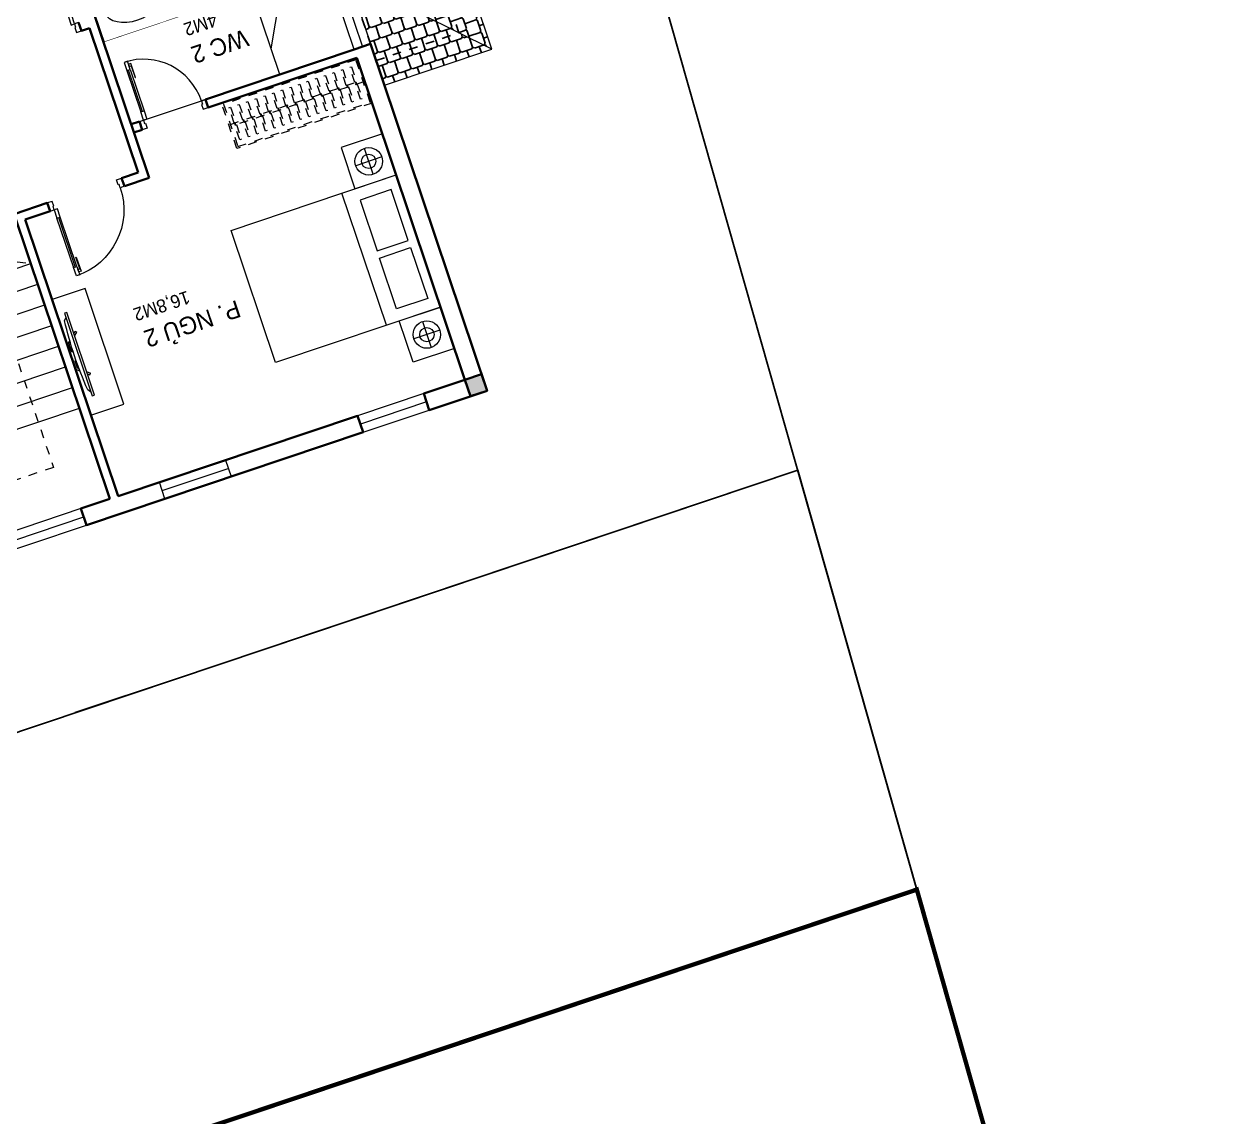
# Model space of a CAD drawing. Header units: metres. Extents: x 568332 to 569219, y 2065964 to 2066430.
# Drawn here: x 568496.64 to 568510.47, y 2066022.14 to 2066034.68 of the extents above; entities that cross this region are included whole.
import ezdxf

# ---------------------------------------------------------------- set-up
doc = ezdxf.new("R2010")
doc.units = ezdxf.units.M
for name, pattern in [('$AUDIT_BAD_LTYPE2', [0]), ('CENTER', [2, 1.25, -0.25, 0.25, -0.25]), ('HIDDEN', [0.375, 0.25, -0.125]), ('HIDDEN2', [0.1875, 0.125, -0.0625]), ('X-5M-G-MB PHONGNGU$0$HIDDEN2', [0.1875, 0.125, -0.0625])]:
    doc.linetypes.add(name, pattern=pattern)
doc.layers.get('0').update_dxf_attribs({"linetype": 'CONTINUOUS'})
doc.layers.get('DEFPOINTS').update_dxf_attribs({"linetype": 'CONTINUOUS'})
for name, color, linetype, lineweight in [('-CONCRETE', 1, 'CONTINUOUS', 35), ('-DOOR', 137, 'CONTINUOUS', 9), ('-FURNITURE', 46, 'CONTINUOUS', 9), ('-KH', 143, 'CONTINUOUS', 13), ('-LINE1', 7, 'CONTINUOUS', 18), ('-STEEL1', 1, 'CONTINUOUS', 35), ('-WALL', 4, 'CONTINUOUS', 35), ('A-NET THAY', 125, 'CONTINUOUS', 18), ('TEXT25', 2, 'CONTINUOUS', 13)]:
    doc.layers.add(name, color=color, linetype=linetype, lineweight=lineweight)
for name, color, linetype in [('-RANH GIOI LO DAT', 12, 'CONTINUOUS'), ('13. NET HATCH', 252, 'CONTINUOUS'), ('ChiaLo', 128, 'CENTER'), ('ViaHeS', 32, 'CONTINUOUS')]:
    doc.layers.add(name, color=color, linetype=linetype)
doc.styles.add('SVN_AVO_thuong', font='')
doc.styles.add('T1', font='', dxfattribs={"height": 200})
doc.styles.get('SVN_AVO_thuong').set_extended_font_data('SVN-Avo')
doc.styles.get('T1').set_extended_font_data('VNgeometric Light')

# ---------------------------------------------------------------- blocks, each defined once
blk = doc.blocks.new('M5-T3')
at = {"layer": '-RANH GIOI LO DAT', "linetype": 'HIDDEN', "ltscale": 10, "const_width": 50}
blk.add_lwpolyline([(204368.8479573731, -18716.26328133042), (194715.3211000395, -18716.26328133042), (194715.3211000345, -38716.26328131925), (196424.3200196228, -38716.26328106011), (203754.5367562266, -31724.05641189644)], close=True, dxfattribs=at)
blk = doc.blocks.new('Sink_Cicle')
blk.add_lwpolyline([(17.49999987077899, -50.00226151314564), (-17.49999987077899, -49.99773848685436), (-17.51615354442038, -252.2967581441626), (17.48384613892995, -252.3012811850058)], close=True)
blk.add_circle((0, -300), 17.5)
at = {"layer": 'DEFPOINTS'}
blk.add_line((0, -100), (0, 0), dxfattribs=at)
blk.add_wipeout([(17.499999870775355, -50.00226151314928), (-17.49999987078263, -49.99773848685436), (-17.516153544427652, -252.29675814416623), (17.48384613892631, -252.3012811850058)])
at = {"layer": '-FURNITURE', "linetype": 'Continuous'}
blk.add_ellipse((0, -300), major_axis=(-325, 0), ratio=0.5846153846153846, dxfattribs=at)
blk.add_line((-17.51421511289664, -237.2967582757119), (17.48578462866135, -237.3012813020032))
blk = doc.blocks.new('*U146')
at = {"ltscale": 300}
blk.add_lwpolyline([(0, 0), (899.9999999999891, 0), (899.9999999999891, -600), (0, -600)], close=True, dxfattribs=at)
blk.add_wipeout([(0, 7.503331289626658e-12), (899.9999999999789, 7.503331289626658e-12), (899.9999999999789, -599.9999999999998), (0, -599.9999999999998)], dxfattribs=at)
blk.add_blockref('Sink_Cicle', (449.9999999999945, 0), dxfattribs=at)
blk = doc.blocks.new('XR.MB.LM123$0$tvi 1')
blk.add_lwpolyline([(28.54445810673496, -2.291926648467779e-10), (28.54445810673496, -999.9999999999964), (-7.275957614183426e-12, -1000), (0, 0)], close=True)
for points in [[(28.54445810680045, -50.31958968611434), (52.37372755713295, -80.86315460130209)], [(-24.09820395050338, -235.5599978379832), (-39.09879504836863, -251.7939635238108)], [(0, -284.7849796677438), (-39.09879504836863, -251.7939635238108)], [(0, -255.9952397129928), (-24.09820395050338, -235.5599978379832)], [(69.66229681991535, -315.0836646851385), (111.1934016081432, -350.2927865858655), (111.193401608034, -649.712917566063), (69.68611289083492, -684.9110379843005)], [(89.09002233762294, -445.7449799550195), (89.09002233762294, -359.9578938602899), (70.91298945683957, -344.6203678706661)], [(89.09002233762294, -445.7449799550195), (73.49991829216015, -445.7449799550232)], [(89.09002233768115, -554.2550200447404), (89.09002233773936, -640.0421061392371), (70.91298945678864, -655.3796321293303)], [(89.09002233768115, -554.2550200447404), (73.49991829216015, -554.2550200447404)], [(0, -715.2150203320198), (-39.09879504836863, -748.2060364759491)], [(-24.09820395050338, -764.4400021620095), (-39.09879504836863, -748.2060364759491)], [(0, -744.004760287), (-24.09820395050338, -764.4400021620095)], [(28.54445810674224, -949.680410313882), (52.37372755713295, -919.1368453984578)]]:
    blk.add_lwpolyline(points)
blk.add_arc((-4025.16618952866, -499.9999999999964), 4099.025185406737, 354.1310878512652, 5.868912148527433)
blk = doc.blocks.new('G1600')
for p, q in [((137477.0741823114, -212827.2147267315), (139077.0741823114, -212827.2147267327)), ((137227.6935681712, -213391.7193460799), (137227.6935681718, -213076.8871672568)), ((139326.4547964507, -213391.7193460799), (139326.4547964501, -213076.8871672568)), ((137385.1096575831, -213234.3032566686), (137070.2774787599, -213234.3032566681)), ((139169.0387070388, -213234.3032566686), (139483.870885862, -213234.3032566681))]:
    blk.add_line(p, q)
blk.add_lwpolyline([(137477.074182311, -213484.2147267315), (137477.0741823123, -211484.2147267315), (139077.0741823123, -211484.2147267327), (139077.074182311, -213484.2147267327), (137477.074182311, -213484.2147267315)])
for points in [[(136977.074182316, -213484.2147267311), (136977.0741823163, -212984.3917867657), (137477.0741823113, -212984.3917867661), (137477.074182311, -213484.2147267315)], [(137617.074182311, -213375.2147267316), (137617.0741823112, -212998.7147267316), (138234.5741823112, -212998.714726732), (138234.574182311, -213375.214726732)], [(138937.074182311, -213375.2147267325), (138937.0741823112, -212998.7147267325), (138319.5741823112, -212998.7147267321), (138319.574182311, -213375.2147267321)], [(139577.0741823059, -213484.2147267331), (139577.0741823062, -212984.3917867677), (139077.0741823113, -212984.3917867673), (139077.074182311, -213484.2147267327)]]:
    blk.add_lwpolyline(points, close=True)
for centre, radius in [((137227.6935681715, -213234.3032566684), 157.4160894116067), ((139326.4547964504, -213234.3032566684), 157.4160894116067), ((137227.6935681715, -213234.3032566684), 82.41608941160666), ((139326.4547964504, -213234.3032566684), 82.41608941160666)]:
    blk.add_circle(centre, radius)
blk = doc.blocks.new('*U201')
at = {"linetype": 'X-5M-G-MB PHONGNGU$0$HIDDEN2'}
for points in [[(0, 600.0000000004657), (0, 0), (1787.34964504604, -6.190213249113509e-10), (1787.34964504604, 599.9999999998466)], [(1767.34964504604, 579.9996613717733), (1767.34964504604, 19.99966137177342), (20, 20.00000000046566), (20, 580.0000000004657)], [(1767.34964504604, 286.6991212948555), (1767.34964504604, 313.0991212947623), (20, 313.0991212953813), (19.99999859370291, 286.6991212952417)], [(113.7817614636733, 319.1750910408318), (109.4317788550979, 319.1750910408318), (109.4317788550979, 280.441767644881), (113.7817614636733, 280.441767644881)], [(227.7817614636733, 319.1750910407849), (223.4317788550979, 319.1750910407849), (223.4317788550979, 280.4417676448341), (227.7817614636733, 280.4417676448341)], [(341.7817614636733, 319.175091040738), (337.4317788550979, 319.175091040738), (337.4317788550979, 280.4417676447872), (341.7817614636733, 280.4417676447872)], [(455.7817614636733, 319.1750910406911), (451.4317788550979, 319.1750910406911), (451.4317788550979, 280.4417676447403), (455.7817614636733, 280.4417676447403)], [(569.7817614636733, 319.1750910406442), (565.431778855098, 319.1750910406442), (565.431778855098, 280.4417676446934), (569.7817614636733, 280.4417676446934)], [(683.7817614636733, 319.1750910405973), (679.431778855098, 319.1750910405973), (679.431778855098, 280.4417676446465), (683.7817614636733, 280.4417676446465)], [(797.7817614636733, 319.1750910405504), (793.431778855098, 319.1750910405504), (793.431778855098, 280.4417676445996), (797.7817614636733, 280.4417676445996)], [(911.7817614636733, 319.1750910405035), (907.431778855098, 319.1750910405035), (907.431778855098, 280.4417676445527), (911.7817614636733, 280.4417676445527)], [(1025.781761463673, 319.1750910404566), (1021.431778855098, 319.1750910404566), (1021.431778855098, 280.4417676445057), (1025.781761463673, 280.4417676445057)], [(1139.781761463673, 319.1750910404097), (1135.431778855098, 319.1750910404097), (1135.431778855098, 280.4417676444588), (1139.781761463673, 280.4417676444588)], [(1253.781761463673, 319.1750910403628), (1249.431778855098, 319.1750910403628), (1249.431778855098, 280.4417676444119), (1253.781761463673, 280.4417676444119)], [(1367.781761463673, 319.1750910403159), (1363.431778855098, 319.1750910403159), (1363.431778855098, 280.441767644365), (1367.781761463673, 280.441767644365)], [(1481.781761463673, 319.175091040269), (1477.431778855098, 319.175091040269), (1477.431778855098, 280.4417676443181), (1481.781761463673, 280.4417676443181)], [(1595.781761463673, 319.175091040222), (1591.431778855098, 319.175091040222), (1591.431778855098, 280.4417676442712), (1595.781761463673, 280.4417676442712)], [(1709.781761463673, 319.1750910401751), (1705.431778855098, 319.1750910401751), (1705.431778855098, 280.4417676442243), (1709.781761463673, 280.4417676442243)]]:
    blk.add_lwpolyline(points, close=True, dxfattribs=at)
for points in [[(122.2409142897814, 313.1103512093413), (122.2409142897814, 515.2497102723445), (100.1765458012815, 515.2497102723445), (100.1765458012815, 313.1103512093413)], [(236.2409142897814, 313.1103512092944), (236.2409142897814, 515.2497102722975), (214.1765458012815, 515.2497102722975), (214.1765458012815, 313.1103512092944)], [(350.2409142897814, 313.1103512092475), (350.2409142897814, 515.2497102722507), (328.1765458012815, 515.2497102722507), (328.1765458012815, 313.1103512092475)], [(464.2409142897814, 313.1103512092006), (464.2409142897814, 515.2497102722037), (442.1765458012815, 515.2497102722037), (442.1765458012815, 313.1103512092006)], [(578.2409142897814, 313.1103512091537), (578.2409142897814, 515.2497102721569), (556.1765458012815, 515.2497102721569), (556.1765458012815, 313.1103512091537)], [(692.2409142897814, 313.1103512091068), (692.2409142897814, 515.24971027211), (670.1765458012815, 515.24971027211), (670.1765458012815, 313.1103512091068)], [(806.2409142897814, 313.1103512090599), (806.2409142897814, 515.249710272063), (784.1765458012815, 515.249710272063), (784.1765458012815, 313.1103512090599)], [(920.2409142897814, 313.110351209013), (920.2409142897814, 515.2497102720162), (898.1765458012815, 515.2497102720162), (898.1765458012815, 313.110351209013)], [(1034.240914289781, 313.1103512089661), (1034.240914289781, 515.2497102719692), (1012.176545801281, 515.2497102719692), (1012.176545801281, 313.1103512089661)], [(1148.240914289781, 313.1103512089192), (1148.240914289781, 515.2497102719224), (1126.176545801281, 515.2497102719224), (1126.176545801281, 313.1103512089192)], [(1262.240914289781, 313.1103512088723), (1262.240914289781, 515.2497102718754), (1240.176545801281, 515.2497102718754), (1240.176545801281, 313.1103512088723)], [(1376.240914289781, 313.1103512088254), (1376.240914289781, 515.2497102718285), (1354.176545801281, 515.2497102718285), (1354.176545801281, 313.1103512088254)], [(1490.240914289781, 313.1103512087785), (1490.240914289781, 515.2497102717816), (1468.176545801281, 515.2497102717816), (1468.176545801281, 313.1103512087785)], [(1604.240914289781, 313.1103512087315), (1604.240914289781, 515.2497102717347), (1582.176545801281, 515.2497102717347), (1582.176545801281, 313.1103512087315)], [(1718.240914289781, 313.1103512086846), (1718.240914289781, 515.2497102716878), (1696.176545801281, 515.2497102716878), (1696.176545801281, 313.1103512086846)], [(100.1765458012815, 286.7103512094345), (100.1765458012815, 92.0852110228024), (122.2409142897814, 92.0852110228024), (122.2409142897814, 286.7103512094345)], [(214.1765458012815, 286.7103512093876), (214.1765458012815, 92.08521102275549), (236.2409142897814, 92.08521102275549), (236.2409142897814, 286.7103512093876)], [(328.1765458012815, 286.7103512093407), (328.1765458012815, 92.08521102270858), (350.2409142897814, 92.08521102270858), (350.2409142897814, 286.7103512093407)], [(442.1765458012815, 286.7103512092938), (442.1765458012815, 92.08521102266168), (464.2409142897814, 92.08521102266168), (464.2409142897814, 286.7103512092938)], [(556.1765458012815, 286.7103512092469), (556.1765458012815, 92.08521102261477), (578.2409142897814, 92.08521102261477), (578.2409142897814, 286.7103512092469)], [(670.1765458012815, 286.7103512092), (670.1765458012815, 92.08521102256786), (692.2409142897814, 92.08521102256786), (692.2409142897814, 286.7103512092)], [(784.1765458012815, 286.7103512091531), (784.1765458012815, 92.08521102252095), (806.2409142897814, 92.08521102252095), (806.2409142897814, 286.7103512091531)], [(898.1765458012815, 286.7103512091062), (898.1765458012815, 92.08521102247404), (920.2409142897814, 92.08521102247404), (920.2409142897814, 286.7103512091062)], [(1012.176545801281, 286.7103512090592), (1012.176545801281, 92.08521102242715), (1034.240914289781, 92.08521102242715), (1034.240914289781, 286.7103512090592)], [(1126.176545801281, 286.7103512090123), (1126.176545801281, 92.08521102238024), (1148.240914289781, 92.08521102238024), (1148.240914289781, 286.7103512090123)], [(1240.176545801281, 286.7103512089654), (1240.176545801281, 92.08521102233333), (1262.240914289781, 92.08521102233333), (1262.240914289781, 286.7103512089654)], [(1354.176545801281, 286.7103512089186), (1354.176545801281, 92.08521102228642), (1376.240914289781, 92.08521102228642), (1376.240914289781, 286.7103512089186)], [(1468.176545801281, 286.7103512088717), (1468.176545801281, 92.0852110222395), (1490.240914289781, 92.0852110222395), (1490.240914289781, 286.7103512088717)], [(1582.176545801281, 286.7103512088247), (1582.176545801281, 92.0852110221926), (1604.240914289781, 92.0852110221926), (1604.240914289781, 286.7103512088247)], [(1696.176545801281, 286.7103512087778), (1696.176545801281, 92.0852110221457), (1718.240914289781, 92.0852110221457), (1718.240914289781, 286.7103512087778)]]:
    blk.add_lwpolyline(points, dxfattribs=at)
blk = doc.blocks.new('A$C4D045CFB')
at = {"layer": '13. NET HATCH'}
h = blk.add_hatch(dxfattribs=at)
h.set_pattern_fill('MAIGO-12', color=256, scale=300, angle=180)
h.set_pattern_definition([(180, (-90, 1.102182119232618e-14), (-75.00000000000001, -150), [120, -30, 120, -30]), (270, (-75, -14.99999999999999), (74.99999999999997, -150), [135, -165]), (225, (-60, 7.34788079488412e-15), (-75.00000000142688, -150.0000000028537), [21.213203436, -403.0508652]), (315, (-90, 1.102182119232618e-14), (75.00000000142684, -150.0000000028537), [21.213203436, -403.0508652])])
h.paths.add_polyline_path([(1299.999119955668, 6100.494044825784), (1299.953723877203, 5215.284894083044), (1299.999119955668, 5229.592269479996), (1299.999119955668, 4500.000660992693), (-0.0008800443320069462, 6100.494044825784)])
h = blk.add_hatch(dxfattribs=at)
h.set_pattern_fill('MAIGO-12', color=256, scale=300, angle=270)
h.set_pattern_definition([(270, (-1.653273178848927e-14, -90), (150, -75.00000000000003), [120, -30, 120, -30]), (0, (14.99999999999999, -75), (150, 74.99999999999996), [135, -165]), (315, (-1.102182119232618e-14, -60), (150.0000000028537, -75.0000000014269), [21.213203436, -403.0508652]), (45, (-1.653273178848927e-14, -90), (150.0000000028537, 75.00000000142683), [21.213203436, -403.0508652])])
h.paths.add_polyline_path([(-0.0008800443320069462, 6100.494044825784), (1299.999119955668, 4500.000660992693), (1299.999119955668, 1300.000660992693), (-0.0008800443320069462, 0.000660992693156004)])
h = blk.add_hatch(dxfattribs=at)
h.set_pattern_fill('MAIGO-12', color=256, scale=300)
h.set_pattern_definition([(0, (90, 0), (75, 150), [120, -30, 120, -30]), (90, (75, 15), (-74.99999999999999, 150), [135, -165]), (45, (60, 0), (75.00000000142687, 150.0000000028537), [21.213203436, -403.0508652]), (135, (90, 0), (-75.00000000142686, 150.0000000028537), [21.213203436, -403.0508652])])
h.paths.add_polyline_path([(1299.999119955668, 1300.000660992693), (1299.999119955668, 0.000660992693156004), (-0.0008800443320069462, 0.000660992693156004)])
at = {"layer": '-LINE1'}
for p, q in [((-0.0008800443320069462, 0.000660992693156004), (-0.0008800443320069462, 6100.494044825784)), ((-0.0008800443320069462, 6100.494044825784), (1299.999119955668, 6100.494044825784)), ((-0.0008800443320069462, 6100.494044825784), (1299.999119955668, 4500.000660992693)), ((-0.0008800443320069462, 0.000660992693156004), (1299.999119955668, 1300.000660992693)), ((1299.999119955668, 0.000660992693156004), (-0.0008800443320069462, 0.000660992693156004))]:
    blk.add_line(p, q, dxfattribs=at)
at = {"layer": 'DEFPOINTS', "linetype": 'HIDDEN', "ltscale": 5}
blk.add_lwpolyline([(1299.999119955668, 300.0006609926932), (299.999119955668, 300.0006609926932), (299.999119955668, 5800.494044825784), (1299.999119955668, 5800.494044825784)], close=True, dxfattribs=at)
blk = doc.blocks.new('*U18')
at = {"linetype": '$AUDIT_BAD_LTYPE2'}
for p, q in [((70, 100), (69.99999999999999, 599.9999999999982)), ((89.99999999999999, 599.9999999999982), (90, 100))]:
    blk.add_line(p, q, dxfattribs=at)
for points in [[(49.99999999999999, 599.9999999999982), (89.99999999999999, 599.9999999999982), (89.99999999999999, 699.9999999999982), (49.99999999999999, 699.9999999999982), (49.99999999999999, 599.9999999999982)], [(49.99999999999999, 602.9059272893337), (50, 100)], [(50, 100), (90, 100), (90, 0), (50, 0), (50, 100)]]:
    blk.add_lwpolyline(points)
for points in [[(118.2698876160139, 494.5156181119073), (118.2698876160139, 664.1349438079906), (89.99999999999999, 664.1349438079906), (89.99999999999999, 635.8650561920058), (112.6159100928053, 635.8650561920058), (112.6159100928053, 494.5156181119073)], [(0, 0), (50, 0), (50, -40), (60, -40), (60, -100.0001724930698), (0, -100.0001724930698)], [(799.9999999999982, 7.105427357601134e-15), (749.9999999999982, 7.105427357601134e-15), (749.9999999999982, -40), (739.9999999999982, -40), (739.9999999999982, -100.0001724930698), (799.9999999999982, -100.0001724930698)]]:
    blk.add_lwpolyline(points, close=True)
at = {"linetype": '$AUDIT_BAD_LTYPE2', "ltscale": 0.3}
blk.add_arc((50, 0), 699.9999999999982, 0, 90, dxfattribs=at)
blk = doc.blocks.new('*U149')
at = {"linetype": '$AUDIT_BAD_LTYPE2'}
for p, q in [((70, 100), (70, 699.9999999999982)), ((90, 699.9999999999982), (90, 100))]:
    blk.add_line(p, q, dxfattribs=at)
for points in [[(50, 699.9999999999982), (90, 699.9999999999982), (90, 799.9999999999982), (50, 799.9999999999982), (50, 699.9999999999982)], [(50, 702.9059272893337), (50, 100)], [(50, 100), (90, 100), (90, 0), (50, 0), (50, 100)]]:
    blk.add_lwpolyline(points)
for points in [[(118.2698876160139, 594.5156181119073), (118.2698876160139, 764.1349438079906), (90, 764.1349438079906), (90, 735.8650561920058), (112.6159100928053, 735.8650561920058), (112.6159100928053, 594.5156181119073)], [(0, 0), (50, 0), (50, -40), (60, -40), (60, -99.99999999999272), (0, -99.99999999999272)], [(899.9999999999982, 1.3252863207713e-28), (849.9999999999982, 1.3252863207713e-28), (849.9999999999982, -40.00000000000001), (839.9999999999982, -40.00000000000001), (839.9999999999982, -99.99999999999272), (899.9999999999982, -99.99999999999272)]]:
    blk.add_lwpolyline(points, close=True)
at = {"linetype": '$AUDIT_BAD_LTYPE2', "ltscale": 0.3}
blk.add_arc((50, 0), 799.9999999999982, 0, 90, dxfattribs=at)
blk = doc.blocks.new('A$C5C575821')
at = {"layer": '-CONCRETE'}
h = blk.add_hatch(color=256, dxfattribs=at)
h.dxf.hatch_style = 1
h.paths.add_polyline_path([(-0.00237559899687767, 200.0000000000146), (-0.00237559899687767, 1.455191522836685e-11), (199.9976244010031, 1.455191522836685e-11), (199.9976244010031, 200.0000000000146)])
blk.add_lwpolyline([(-0.00237559899687767, 1.455191522836685e-11), (199.9976244010031, 1.455191522836685e-11), (199.9976244010031, 200.0000000000146), (-0.00237559899687767, 200.0000000000146)], close=True, dxfattribs=at)
blk = doc.blocks.new('truc M5')
at = {"layer": '-WALL'}
for p in [(-199.9976244010031, 14599.99999999999), (6400.002375597076, 14599.99999999999), (6400.002375597105, 9199.87447928566), (-199.997624400974, 4149.999999999985), (6400.002375597105, 4149.999999999985), (-199.9976244010031, -200.0000000000146), (2400.002345998771, -200.0000000000146)]:
    blk.add_blockref('A$C5C575821', p, dxfattribs=at)
blk = doc.blocks.new('A$C2F1A053C')
at = {"layer": '-DOOR'}
for points in [[(2800.112869309029, 16566.27718451949), (2000.112869309029, 16566.27718451949), (2000.112869309029, 16366.27718451949), (2800.112869309029, 16366.27718451949)], [(4400.017295192694, 16566.27718451949), (5200.017295192694, 16566.27718451949), (5200.017295192694, 16366.27718451949), (4400.017295192694, 16366.27718451949)], [(7549.994635555428, 16566.27718451949), (6149.994635555195, 16566.27718451949), (6149.994635555195, 16366.27718451949), (7549.994635555428, 16366.27718451949)], [(1299.994635557057, 12366.15166379935), (1499.994635557057, 12366.15166379935), (1499.994635557057, 11166.15166380518), (1299.994635557057, 11166.15166380518)]]:
    blk.add_lwpolyline(points, close=True, dxfattribs=at)
for points in [[(2000.112869309029, 16466.27718451949), (2800.112869309029, 16466.27718451949)], [(5200.017295192694, 16466.27718451949), (4400.017295192694, 16466.27718451949)], [(7549.994635555428, 16466.27718451949), (6149.994635555195, 16466.27718451949)], [(1399.994635557057, 11166.15166380518), (1399.994635557057, 12366.15166379935)], [(4099.994635556592, 12366.15166379935), (3299.994635556592, 12366.15166379935)]]:
    blk.add_lwpolyline(points, dxfattribs=at)
at = {"layer": '-FURNITURE'}
blk.add_line((2399.994635556825, 12366.15166379935), (2399.994635556825, 10766.15166379935), dxfattribs=at)
blk.add_lwpolyline([(5700.231103060767, 15385.91917288214), (5300.231103058439, 15385.91917288214), (5300.231103058439, 13985.91917288214), (5700.231103060767, 13985.91917288214)], close=True, dxfattribs=at)
blk.add_lwpolyline([(2399.994635556825, 12055.22552901045), (2118.764784630388, 11525.216311215)], dxfattribs=at)
at = {"layer": '-KH', "linetype": 'HIDDEN2', "ltscale": 5}
blk.add_lwpolyline([(6299.588260137942, 15816.13545262329), (7399.622790975729, 15816.13545262329), (7399.880636973539, 12958.19886623886), (6299.846106135752, 12958.19886623886)], close=True, dxfattribs=at)
blk.add_lwpolyline([(6799.588260137942, 13516.13545262352), (6299.57358525903, 13266.13545262352), (5799.558910381049, 13516.13545262352)], dxfattribs=at)
at = {"layer": '-LINE1', "lineweight": 18}
for p, q in [((6799.588260137709, 15016.13545262352), (5799.558910380816, 15016.13545262352)), ((6799.588260138175, 14766.13545262352), (5799.558910381515, 14766.13545262352)), ((6799.588260138175, 14516.13545262352), (5799.558910381515, 14516.13545262352)), ((6799.588260138175, 14266.13545262352), (5799.558910381515, 14266.13545262352)), ((6799.588260138175, 14016.13545262352), (5799.558910381515, 14016.13545262352)), ((6799.588260138175, 13766.13545262352), (5799.558910381515, 13766.13545262352)), ((6799.588260137709, 13516.13545262352), (5799.558910380583, 13516.13545262352))]:
    blk.add_line(p, q, dxfattribs=at)
at = {"layer": '-LINE1'}
blk.add_lwpolyline([(6799.588260137942, 15266.13545262329), (5799.558910444146, 15266.13545265169)], dxfattribs=at)
at = {"layer": '-WALL'}
for p, q in [((1299.994635557057, 16566.27718451949), (2000.112869309029, 16566.27718451949)), ((1299.994635557057, 16566.27718451949), (1299.994635557057, 12366.15166379935)), ((2000.112869309029, 16566.27718451949), (2000.112869309029, 16366.27718451949)), ((2800.112869309029, 16566.27718451949), (6149.994635555195, 16566.27718451949)), ((2800.112869309029, 16566.27718451949), (2800.112869309029, 16366.27718451949)), ((6149.994635555195, 16566.27718451949), (6149.994635555195, 16366.27718451949)), ((1499.994635557057, 16366.27718451949), (1499.994635557057, 12466.15166379935)), ((1499.994635557057, 16366.27718451949), (2000.112869309029, 16366.27718451949)), ((2800.112869309029, 16366.27718451949), (5700.231103060767, 16366.27718451949)), ((5700.231103060767, 13016.15166379981), (5700.231103060767, 16366.27718451879)), ((5799.558910444146, 16366.27718451949), (6149.994635555195, 16366.27718451949)), ((5799.558910444146, 12916.15166379981), (5799.558910444146, 16366.27718451879)), ((4199.994635556592, 13016.15166379981), (4500.231103060767, 13016.15166379981)), ((5400.231103060767, 13016.15166379981), (5700.231103060767, 13016.15166379981)), ((4299.994635556825, 12916.15166379981), (4500.231103060767, 12916.15166379981)), ((4299.994635556825, 12916.15166379981), (4299.994635556825, 11166.15166380518)), ((5400.231103060767, 12916.15166379981), (5799.558910444146, 12916.15166379981)), ((1499.994635557057, 12466.15166379935), (3299.994635556592, 12466.15166379935)), ((4099.994635556592, 12466.15166379935), (4199.994635556592, 12466.15166379935)), ((1299.994635557057, 12366.15166379935), (1499.994635557057, 12366.15166379935)), ((1499.994635557057, 12366.15166379935), (1499.994635557057, 12366.15166379935)), ((1499.994635557057, 12366.15166379935), (3299.994635556592, 12366.15166379935)), ((4099.994635556592, 12366.15166379935), (4199.994635556592, 12366.15166379935)), ((4299.994635556825, 11166.15166380518), (4399.994635567768, 11166.15166380518)), ((4399.994635561714, 11066.1516638054), (4399.994635567768, 11166.1516638054))]:
    blk.add_line(p, q, dxfattribs=at)
for points in [[(4500.231103060767, 13016.15166379981), (4500.231103060767, 12916.15166379981)], [(5400.231103060767, 13016.15166379981), (5400.231103060767, 12916.15166379981)], [(3299.994635556592, 12366.15166379935), (3299.994635556592, 12466.15183629239)], [(4099.994635556592, 12366.15166379935), (4099.994635556592, 12466.15166379935)]]:
    blk.add_lwpolyline(points, dxfattribs=at)
at = {"layer": '-DOOR', "xscale": -1}
blk.add_blockref('*U149', (5400.231103060767, 13016.15166379981), dxfattribs=at)
at = {"layer": '-DOOR', "rotation": 180}
blk.add_blockref('*U18', (4099.994635556592, 12366.15166379935), dxfattribs=at)
at = {"layer": '-DOOR', "xscale": -1, "rotation": 180}
blk.add_blockref('*U149', (4399.99463556218, 11066.15166380518), dxfattribs=at)
at = {"layer": '-FURNITURE', "rotation": 270}
blk.add_blockref('G1600', (214984.1137881723, 152962.9933550644), dxfattribs=at)
at = {"layer": '-FURNITURE', "extrusion": (0, 0, -1), "rotation": 179.9963102775916}
blk.add_blockref('XR.MB.LM123$0$tvi 1', (-5589.073121921858, 14179.09993106411), dxfattribs=at)
at = {"layer": '-FURNITURE', "extrusion": (0, 0, -1), "xscale": 0.9166666666659741, "yscale": 0.9166666666659741, "zscale": -0.9166666666659741, "rotation": 180}
blk.add_blockref('*U201', (-1499.994635557057, 13016.15166379934), dxfattribs=at)
at = {"layer": '-FURNITURE', "extrusion": (0, 0, -1), "xscale": -1, "zscale": -1, "rotation": 180}
blk.add_blockref('*U146', (-4199.994635556592, 10766.15166379935), dxfattribs=at)
at = {"layer": '-WALL', "xscale": -1, "rotation": 180}
blk.add_blockref('A$C4D045CFB', (0.0004247152246534824, 12866.61122681926), dxfattribs=at)
at = {"layer": 'TEXT25'}
for s, height, rotation, style, p in [('P. NGỦ 2', 200, 1.334028887356453e-08, 'SVN_AVO_thuong', (3690.863197676954, 14661.31344521203)), ('16,8M2', 150, 359.9999999933299, 'T1', (4196.347232052707, 14379.61590321586)), ('WC 2', 200, 1.334028887356453e-08, 'SVN_AVO_thuong', (2616.522493017488, 11742.08169629456)), ('4M2', 150, 359.9999999933299, 'T1', (2885.239993955474, 11460.38415411379))]:
    blk.add_text(s, height=height, rotation=rotation, dxfattribs=dict(at, style=style)).set_placement(p)
at = {"layer": '-WALL'}
blk.add_line((4199.994635556592, 13016.15166379981), (4199.994635556592, 10766.15166379935), dxfattribs=at)
at = {"layer": '-STEEL1', "xscale": -1}
blk.add_blockref('truc M5', (7899.994635555195, 1766.277184519495), dxfattribs=at)

msp = doc.modelspace()

# ---------------------------------------------------------------- linework, layer by layer
at = {"layer": 'ChiaLo', "ltscale": 5}
for points in [[(568505.517432517, 2066029.562470265), (568379.5329773473, 2065987.282705811)], [(568506.8843550032, 2066024.747152909), (568381.1237619433, 2065982.542515481)]]:
    msp.add_lwpolyline(points, dxfattribs=at)
at = {"layer": 'ViaHeS'}
msp.add_lwpolyline([(568377.9100292928, 2066007.834251728), (568495.3095522419, 2066047.232955089), (568501.4151432578, 2066044.013783243), (568510.4404839884, 2066012.219822507), (568505.7157784854, 2066003.258785054), (568392.2270906585, 2065965.172538755), (568385.8961157319, 2065968.321944489), (568374.7606235587, 2066001.503276802)], close=True, dxfattribs=at)
msp.add_lwpolyline([(568506.884355003, 2066024.747152909), (568505.5174325168, 2066029.562470265), (568379.5329773474, 2065987.282705811), (568381.1237619437, 2065982.542515481), (568506.8843550029, 2066024.747152909)], dxfattribs=at)

# ---------------------------------------------------------------- next in the draw order: block references
at = {"layer": '-WALL', "color": 2, "true_color": 0xf1eb1f, "xscale": 0.001, "yscale": 0.001, "zscale": 0.001, "rotation": 18.55129228274907}
msp.add_blockref('M5-T3', (568307.180077572, 2065977.470322189), dxfattribs=at)
at = {"layer": 'A-NET THAY', "color": 2, "xscale": 0.001, "yscale": 0.001, "zscale": 0.001, "rotation": 198.551084662239}
msp.add_blockref('A$C2F1A053C', (568497.9121081237, 2066046.593769378), dxfattribs=at)

doc.saveas('drawing.dxf')
